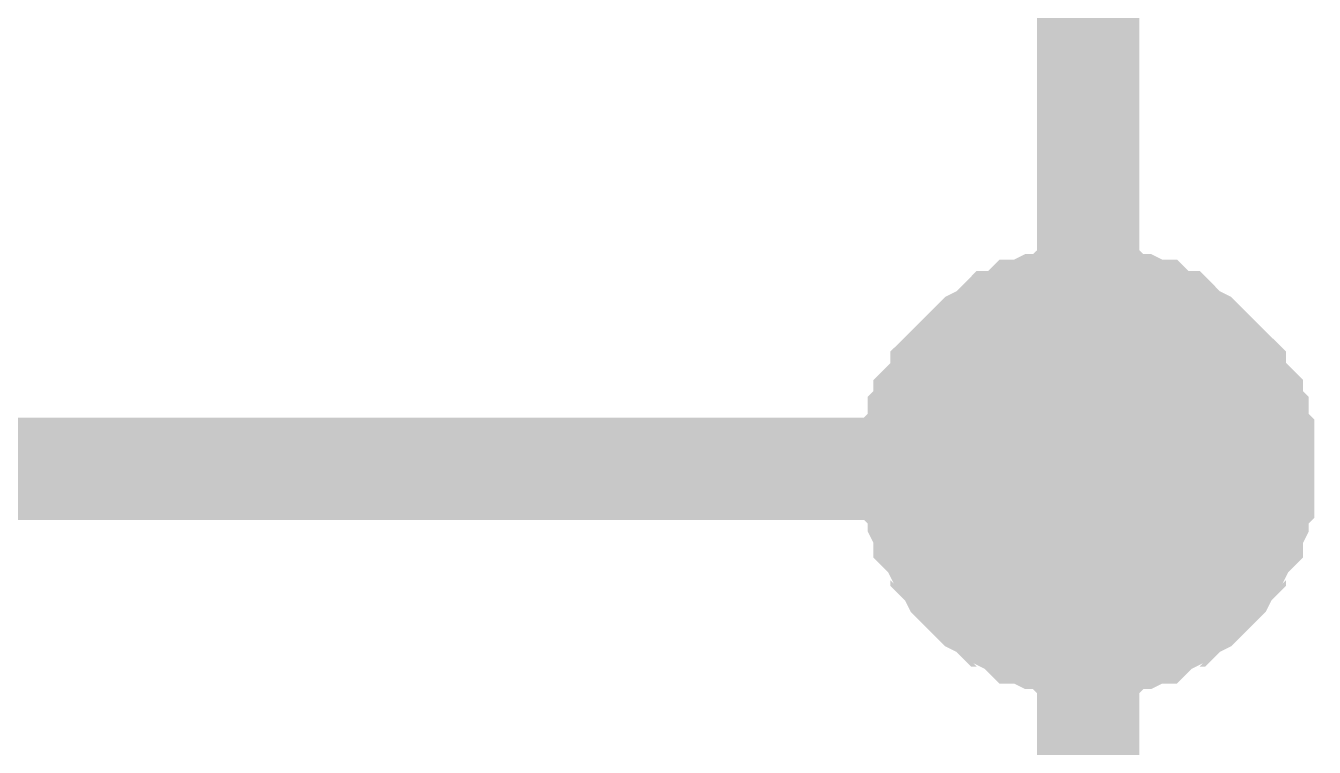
# Model space of a CAD drawing. Header units: millimetres. Extents: x -2024 to 917, y -725 to 13.
# Drawn here: x -1702.133 to -1698.354, y -659.982 to -657.865 of the extents above; entities that cross this region are included whole.
import ezdxf

# ---------------------------------------------------------------- set-up
doc = ezdxf.new("R2010")
doc.units = ezdxf.units.MM

msp = doc.modelspace()

# ---------------------------------------------------------------- linework, layer by layer
at = {"color": 7}
for points, const_width in [([(-1706.515, -651.6643), (-1699.0174, -651.6643), (-1699.0174, -654.1646), (-1699.0174, -656.665), (-1699.0174, -659.1654), (-1699.0174, -661.6658)], 0.2997), ([(-1699.5304, -659.1654), (-1699.5304, -659.1323), (-1699.5304, -659.1158), (-1699.5304, -659.0826), (-1699.5139, -659.0661), (-1699.5139, -659.033), (-1699.5139, -659.0164), (-1699.4973, -658.9998), (-1699.4973, -658.9667), (-1699.4808, -658.9502), (-1699.4642, -658.9336), (-1699.4477, -658.9005), (-1699.4477, -658.8839), (-1699.4311, -658.8674), (-1699.4146, -658.8508), (-1699.398, -658.8343), (-1699.3815, -658.8177), (-1699.3649, -658.8011), (-1699.3484, -658.7846), (-1699.3153, -658.768), (-1699.2987, -658.7515), (-1699.2822, -658.7349), (-1699.2656, -658.7349), (-1699.2325, -658.7183), (-1699.216, -658.7018), (-1699.1994, -658.7018), (-1699.1663, -658.6852), (-1699.1498, -658.6852), (-1699.1167, -658.6852), (-1699.1001, -658.6687), (-1699.067, -658.6687), (-1699.0505, -658.6687), (-1699.0174, -658.6687)], 0.2997), ([(-1699.5304, -659.1654), (-1699.5304, -659.1323), (-1699.5304, -659.1158), (-1699.5304, -659.0826), (-1699.5139, -659.0661), (-1699.5139, -659.033), (-1699.5139, -659.0164), (-1699.4973, -658.9998), (-1699.4973, -658.9667), (-1699.4808, -658.9502), (-1699.4642, -658.9336), (-1699.4477, -658.9005), (-1699.4477, -658.8839), (-1699.4311, -658.8674), (-1699.4146, -658.8508), (-1699.398, -658.8343), (-1699.3815, -658.8177), (-1699.3649, -658.8011), (-1699.3484, -658.7846), (-1699.3153, -658.768), (-1699.2987, -658.7515), (-1699.2822, -658.7349), (-1699.2656, -658.7349), (-1699.2325, -658.7183), (-1699.216, -658.7018), (-1699.1994, -658.7018), (-1699.1663, -658.6852), (-1699.1498, -658.6852), (-1699.1167, -658.6852), (-1699.1001, -658.6687), (-1699.067, -658.6687), (-1699.0505, -658.6687), (-1699.0174, -658.6687)], 0.2997), ([(-1699.5304, -659.1654), (-1699.5304, -659.1323), (-1699.5304, -659.1158), (-1699.5304, -659.0826), (-1699.5139, -659.0661), (-1699.5139, -659.033), (-1699.5139, -659.0164), (-1699.4973, -658.9998), (-1699.4973, -658.9667), (-1699.4808, -658.9502), (-1699.4642, -658.9336), (-1699.4477, -658.9005), (-1699.4477, -658.8839), (-1699.4311, -658.8674), (-1699.4146, -658.8508), (-1699.398, -658.8343), (-1699.3815, -658.8177), (-1699.3649, -658.8011), (-1699.3484, -658.7846), (-1699.3153, -658.768), (-1699.2987, -658.7515), (-1699.2822, -658.7349), (-1699.2656, -658.7349), (-1699.2325, -658.7183), (-1699.216, -658.7018), (-1699.1994, -658.7018), (-1699.1663, -658.6852), (-1699.1498, -658.6852), (-1699.1167, -658.6852), (-1699.1001, -658.6687), (-1699.067, -658.6687), (-1699.0505, -658.6687), (-1699.0174, -658.6687)], 0.2997), ([(-1699.5304, -659.1654), (-1699.5304, -659.1323), (-1699.5304, -659.1158), (-1699.5304, -659.0826), (-1699.5139, -659.0661), (-1699.5139, -659.033), (-1699.5139, -659.0164), (-1699.4973, -658.9998), (-1699.4973, -658.9667), (-1699.4808, -658.9502), (-1699.4642, -658.9336), (-1699.4477, -658.9005), (-1699.4477, -658.8839), (-1699.4311, -658.8674), (-1699.4146, -658.8508), (-1699.398, -658.8343), (-1699.3815, -658.8177), (-1699.3649, -658.8011), (-1699.3484, -658.7846), (-1699.3153, -658.768), (-1699.2987, -658.7515), (-1699.2822, -658.7349), (-1699.2656, -658.7349), (-1699.2325, -658.7183), (-1699.216, -658.7018), (-1699.1994, -658.7018), (-1699.1663, -658.6852), (-1699.1498, -658.6852), (-1699.1167, -658.6852), (-1699.1001, -658.6687), (-1699.067, -658.6687), (-1699.0505, -658.6687), (-1699.0174, -658.6687)], 0.2997), ([(-1699.0174, -658.6687), (-1699.0174, -658.6687)], 0.2997), ([(-1699.0174, -658.6687), (-1698.9843, -658.6687), (-1698.9677, -658.6687), (-1698.9346, -658.6687), (-1698.9181, -658.6852), (-1698.885, -658.6852), (-1698.8684, -658.6852), (-1698.8353, -658.7018), (-1698.8187, -658.7018), (-1698.8022, -658.7183), (-1698.7691, -658.7349), (-1698.7525, -658.7349), (-1698.736, -658.7515), (-1698.7194, -658.768), (-1698.6863, -658.7846), (-1698.6698, -658.8011), (-1698.6532, -658.8177), (-1698.6367, -658.8343), (-1698.6201, -658.8508), (-1698.6036, -658.8674), (-1698.587, -658.8839), (-1698.587, -658.9005), (-1698.5705, -658.9336), (-1698.5539, -658.9502), (-1698.5374, -658.9667), (-1698.5374, -658.9998), (-1698.5208, -659.0164), (-1698.5208, -659.033), (-1698.5208, -659.0661), (-1698.5043, -659.0826), (-1698.5043, -659.1158), (-1698.5043, -659.1323), (-1698.5043, -659.1654)], 0.2997), ([(-1699.0174, -658.6687), (-1699.0174, -658.6687)], 0.2997), ([(-1699.0174, -658.6687), (-1698.9843, -658.6687), (-1698.9677, -658.6687), (-1698.9346, -658.6687), (-1698.9181, -658.6852), (-1698.885, -658.6852), (-1698.8684, -658.6852), (-1698.8353, -658.7018), (-1698.8187, -658.7018), (-1698.8022, -658.7183), (-1698.7691, -658.7349), (-1698.7525, -658.7349), (-1698.736, -658.7515), (-1698.7194, -658.768), (-1698.6863, -658.7846), (-1698.6698, -658.8011), (-1698.6532, -658.8177), (-1698.6367, -658.8343), (-1698.6201, -658.8508), (-1698.6036, -658.8674), (-1698.587, -658.8839), (-1698.587, -658.9005), (-1698.5705, -658.9336), (-1698.5539, -658.9502), (-1698.5374, -658.9667), (-1698.5374, -658.9998), (-1698.5208, -659.0164), (-1698.5208, -659.033), (-1698.5208, -659.0661), (-1698.5043, -659.0826), (-1698.5043, -659.1158), (-1698.5043, -659.1323), (-1698.5043, -659.1654)], 0.2997), ([(-1699.0174, -658.6687), (-1699.0174, -658.6687)], 0.2997), ([(-1699.0174, -658.6687), (-1698.9843, -658.6687), (-1698.9677, -658.6687), (-1698.9346, -658.6687), (-1698.9181, -658.6852), (-1698.885, -658.6852), (-1698.8684, -658.6852), (-1698.8353, -658.7018), (-1698.8187, -658.7018), (-1698.8022, -658.7183), (-1698.7691, -658.7349), (-1698.7525, -658.7349), (-1698.736, -658.7515), (-1698.7194, -658.768), (-1698.6863, -658.7846), (-1698.6698, -658.8011), (-1698.6532, -658.8177), (-1698.6367, -658.8343), (-1698.6201, -658.8508), (-1698.6036, -658.8674), (-1698.587, -658.8839), (-1698.587, -658.9005), (-1698.5705, -658.9336), (-1698.5539, -658.9502), (-1698.5374, -658.9667), (-1698.5374, -658.9998), (-1698.5208, -659.0164), (-1698.5208, -659.033), (-1698.5208, -659.0661), (-1698.5043, -659.0826), (-1698.5043, -659.1158), (-1698.5043, -659.1323), (-1698.5043, -659.1654)], 0.2997), ([(-1699.0174, -658.6687), (-1699.0174, -658.6687)], 0.2997), ([(-1699.0174, -658.6687), (-1698.9843, -658.6687), (-1698.9677, -658.6687), (-1698.9346, -658.6687), (-1698.9181, -658.6852), (-1698.885, -658.6852), (-1698.8684, -658.6852), (-1698.8353, -658.7018), (-1698.8187, -658.7018), (-1698.8022, -658.7183), (-1698.7691, -658.7349), (-1698.7525, -658.7349), (-1698.736, -658.7515), (-1698.7194, -658.768), (-1698.6863, -658.7846), (-1698.6698, -658.8011), (-1698.6532, -658.8177), (-1698.6367, -658.8343), (-1698.6201, -658.8508), (-1698.6036, -658.8674), (-1698.587, -658.8839), (-1698.587, -658.9005), (-1698.5705, -658.9336), (-1698.5539, -658.9502), (-1698.5374, -658.9667), (-1698.5374, -658.9998), (-1698.5208, -659.0164), (-1698.5208, -659.033), (-1698.5208, -659.0661), (-1698.5043, -659.0826), (-1698.5043, -659.1158), (-1698.5043, -659.1323), (-1698.5043, -659.1654)], 0.2997), ([(-1699.5304, -659.1654), (-1699.5304, -659.1323), (-1699.5304, -659.1158), (-1699.5304, -659.0826), (-1699.5139, -659.0661), (-1699.5139, -659.033), (-1699.5139, -659.0164), (-1699.4973, -658.9998), (-1699.4973, -658.9667), (-1699.4808, -658.9502), (-1699.4642, -658.9336), (-1699.4477, -658.9005), (-1699.4477, -658.8839), (-1699.4311, -658.8674), (-1699.4146, -658.8508), (-1699.398, -658.8343), (-1699.3815, -658.8177), (-1699.3649, -658.8011), (-1699.3484, -658.7846), (-1699.3153, -658.768), (-1699.2987, -658.7515), (-1699.2822, -658.7349), (-1699.2656, -658.7349), (-1699.2325, -658.7183), (-1699.216, -658.7018), (-1699.1994, -658.7018), (-1699.1663, -658.6852), (-1699.1498, -658.6852), (-1699.1167, -658.6852), (-1699.1001, -658.6687), (-1699.067, -658.6687), (-1699.0505, -658.6687), (-1699.0174, -658.6687)], 0.0991), ([(-1699.5304, -659.1654), (-1699.5304, -659.1323), (-1699.5304, -659.1158), (-1699.5304, -659.0826), (-1699.5139, -659.0661), (-1699.5139, -659.033), (-1699.5139, -659.0164), (-1699.4973, -658.9998), (-1699.4973, -658.9667), (-1699.4808, -658.9502), (-1699.4642, -658.9336), (-1699.4477, -658.9005), (-1699.4477, -658.8839), (-1699.4311, -658.8674), (-1699.4146, -658.8508), (-1699.398, -658.8343), (-1699.3815, -658.8177), (-1699.3649, -658.8011), (-1699.3484, -658.7846), (-1699.3153, -658.768), (-1699.2987, -658.7515), (-1699.2822, -658.7349), (-1699.2656, -658.7349), (-1699.2325, -658.7183), (-1699.216, -658.7018), (-1699.1994, -658.7018), (-1699.1663, -658.6852), (-1699.1498, -658.6852), (-1699.1167, -658.6852), (-1699.1001, -658.6687), (-1699.067, -658.6687), (-1699.0505, -658.6687), (-1699.0174, -658.6687)], 0.0991), ([(-1699.5304, -659.1654), (-1699.5304, -659.1323), (-1699.5304, -659.1158), (-1699.5304, -659.0826), (-1699.5139, -659.0661), (-1699.5139, -659.033), (-1699.5139, -659.0164), (-1699.4973, -658.9998), (-1699.4973, -658.9667), (-1699.4808, -658.9502), (-1699.4642, -658.9336), (-1699.4477, -658.9005), (-1699.4477, -658.8839), (-1699.4311, -658.8674), (-1699.4146, -658.8508), (-1699.398, -658.8343), (-1699.3815, -658.8177), (-1699.3649, -658.8011), (-1699.3484, -658.7846), (-1699.3153, -658.768), (-1699.2987, -658.7515), (-1699.2822, -658.7349), (-1699.2656, -658.7349), (-1699.2325, -658.7183), (-1699.216, -658.7018), (-1699.1994, -658.7018), (-1699.1663, -658.6852), (-1699.1498, -658.6852), (-1699.1167, -658.6852), (-1699.1001, -658.6687), (-1699.067, -658.6687), (-1699.0505, -658.6687), (-1699.0174, -658.6687)], 0.0991), ([(-1699.5304, -659.1654), (-1699.5304, -659.1323), (-1699.5304, -659.1158), (-1699.5304, -659.0826), (-1699.5139, -659.0661), (-1699.5139, -659.033), (-1699.5139, -659.0164), (-1699.4973, -658.9998), (-1699.4973, -658.9667), (-1699.4808, -658.9502), (-1699.4642, -658.9336), (-1699.4477, -658.9005), (-1699.4477, -658.8839), (-1699.4311, -658.8674), (-1699.4146, -658.8508), (-1699.398, -658.8343), (-1699.3815, -658.8177), (-1699.3649, -658.8011), (-1699.3484, -658.7846), (-1699.3153, -658.768), (-1699.2987, -658.7515), (-1699.2822, -658.7349), (-1699.2656, -658.7349), (-1699.2325, -658.7183), (-1699.216, -658.7018), (-1699.1994, -658.7018), (-1699.1663, -658.6852), (-1699.1498, -658.6852), (-1699.1167, -658.6852), (-1699.1001, -658.6687), (-1699.067, -658.6687), (-1699.0505, -658.6687), (-1699.0174, -658.6687)], 0.0991), ([(-1699.0174, -658.6687), (-1699.0174, -658.6687)], 0.0991), ([(-1699.0174, -658.6687), (-1698.9843, -658.6687), (-1698.9677, -658.6687), (-1698.9346, -658.6687), (-1698.9181, -658.6852), (-1698.885, -658.6852), (-1698.8684, -658.6852), (-1698.8353, -658.7018), (-1698.8187, -658.7018), (-1698.8022, -658.7183), (-1698.7691, -658.7349), (-1698.7525, -658.7349), (-1698.736, -658.7515), (-1698.7194, -658.768), (-1698.6863, -658.7846), (-1698.6698, -658.8011), (-1698.6532, -658.8177), (-1698.6367, -658.8343), (-1698.6201, -658.8508), (-1698.6036, -658.8674), (-1698.587, -658.8839), (-1698.587, -658.9005), (-1698.5705, -658.9336), (-1698.5539, -658.9502), (-1698.5374, -658.9667), (-1698.5374, -658.9998), (-1698.5208, -659.0164), (-1698.5208, -659.033), (-1698.5208, -659.0661), (-1698.5043, -659.0826), (-1698.5043, -659.1158), (-1698.5043, -659.1323), (-1698.5043, -659.1654)], 0.0991), ([(-1699.0174, -658.6687), (-1699.0174, -658.6687)], 0.0991), ([(-1699.0174, -658.6687), (-1698.9843, -658.6687), (-1698.9677, -658.6687), (-1698.9346, -658.6687), (-1698.9181, -658.6852), (-1698.885, -658.6852), (-1698.8684, -658.6852), (-1698.8353, -658.7018), (-1698.8187, -658.7018), (-1698.8022, -658.7183), (-1698.7691, -658.7349), (-1698.7525, -658.7349), (-1698.736, -658.7515), (-1698.7194, -658.768), (-1698.6863, -658.7846), (-1698.6698, -658.8011), (-1698.6532, -658.8177), (-1698.6367, -658.8343), (-1698.6201, -658.8508), (-1698.6036, -658.8674), (-1698.587, -658.8839), (-1698.587, -658.9005), (-1698.5705, -658.9336), (-1698.5539, -658.9502), (-1698.5374, -658.9667), (-1698.5374, -658.9998), (-1698.5208, -659.0164), (-1698.5208, -659.033), (-1698.5208, -659.0661), (-1698.5043, -659.0826), (-1698.5043, -659.1158), (-1698.5043, -659.1323), (-1698.5043, -659.1654)], 0.0991), ([(-1699.0174, -658.6687), (-1699.0174, -658.6687)], 0.0991), ([(-1699.0174, -658.6687), (-1698.9843, -658.6687), (-1698.9677, -658.6687), (-1698.9346, -658.6687), (-1698.9181, -658.6852), (-1698.885, -658.6852), (-1698.8684, -658.6852), (-1698.8353, -658.7018), (-1698.8187, -658.7018), (-1698.8022, -658.7183), (-1698.7691, -658.7349), (-1698.7525, -658.7349), (-1698.736, -658.7515), (-1698.7194, -658.768), (-1698.6863, -658.7846), (-1698.6698, -658.8011), (-1698.6532, -658.8177), (-1698.6367, -658.8343), (-1698.6201, -658.8508), (-1698.6036, -658.8674), (-1698.587, -658.8839), (-1698.587, -658.9005), (-1698.5705, -658.9336), (-1698.5539, -658.9502), (-1698.5374, -658.9667), (-1698.5374, -658.9998), (-1698.5208, -659.0164), (-1698.5208, -659.033), (-1698.5208, -659.0661), (-1698.5043, -659.0826), (-1698.5043, -659.1158), (-1698.5043, -659.1323), (-1698.5043, -659.1654)], 0.0991), ([(-1699.0174, -658.6687), (-1699.0174, -658.6687)], 0.0991), ([(-1699.0174, -658.6687), (-1698.9843, -658.6687), (-1698.9677, -658.6687), (-1698.9346, -658.6687), (-1698.9181, -658.6852), (-1698.885, -658.6852), (-1698.8684, -658.6852), (-1698.8353, -658.7018), (-1698.8187, -658.7018), (-1698.8022, -658.7183), (-1698.7691, -658.7349), (-1698.7525, -658.7349), (-1698.736, -658.7515), (-1698.7194, -658.768), (-1698.6863, -658.7846), (-1698.6698, -658.8011), (-1698.6532, -658.8177), (-1698.6367, -658.8343), (-1698.6201, -658.8508), (-1698.6036, -658.8674), (-1698.587, -658.8839), (-1698.587, -658.9005), (-1698.5705, -658.9336), (-1698.5539, -658.9502), (-1698.5374, -658.9667), (-1698.5374, -658.9998), (-1698.5208, -659.0164), (-1698.5208, -659.033), (-1698.5208, -659.0661), (-1698.5043, -659.0826), (-1698.5043, -659.1158), (-1698.5043, -659.1323), (-1698.5043, -659.1654)], 0.0991), ([(-1706.515, -659.1654), (-1699.0174, -659.1654)], 0.2997), ([(-1699.0174, -659.6788), (-1699.0505, -659.6788), (-1699.067, -659.6788), (-1699.1001, -659.6788), (-1699.1167, -659.6622), (-1699.1498, -659.6622), (-1699.1663, -659.6622), (-1699.1994, -659.6456), (-1699.216, -659.6456), (-1699.2325, -659.6291), (-1699.2656, -659.6125), (-1699.2822, -659.596), (-1699.2987, -659.596), (-1699.3153, -659.5794), (-1699.3484, -659.5628), (-1699.3649, -659.5463), (-1699.3815, -659.5297), (-1699.398, -659.5132), (-1699.4146, -659.4966), (-1699.4311, -659.4635), (-1699.4477, -659.4469), (-1699.4477, -659.4304), (-1699.4642, -659.4138), (-1699.4808, -659.3807), (-1699.4973, -659.3641), (-1699.4973, -659.3476), (-1699.5139, -659.3145), (-1699.5139, -659.2979), (-1699.5139, -659.2648), (-1699.5304, -659.2482), (-1699.5304, -659.2151), (-1699.5304, -659.1985), (-1699.5304, -659.1654)], 0.2997), ([(-1699.5304, -659.1654), (-1699.5304, -659.1654)], 0.2997), ([(-1699.0174, -659.6788), (-1699.0505, -659.6788), (-1699.067, -659.6788), (-1699.1001, -659.6788), (-1699.1167, -659.6622), (-1699.1498, -659.6622), (-1699.1663, -659.6622), (-1699.1994, -659.6456), (-1699.216, -659.6456), (-1699.2325, -659.6291), (-1699.2656, -659.6125), (-1699.2822, -659.596), (-1699.2987, -659.596), (-1699.3153, -659.5794), (-1699.3484, -659.5628), (-1699.3649, -659.5463), (-1699.3815, -659.5297), (-1699.398, -659.5132), (-1699.4146, -659.4966), (-1699.4311, -659.4635), (-1699.4477, -659.4469), (-1699.4477, -659.4304), (-1699.4642, -659.4138), (-1699.4808, -659.3807), (-1699.4973, -659.3641), (-1699.4973, -659.3476), (-1699.5139, -659.3145), (-1699.5139, -659.2979), (-1699.5139, -659.2648), (-1699.5304, -659.2482), (-1699.5304, -659.2151), (-1699.5304, -659.1985), (-1699.5304, -659.1654)], 0.2997), ([(-1699.5304, -659.1654), (-1699.5304, -659.1654)], 0.2997), ([(-1699.0174, -659.6788), (-1699.0505, -659.6788), (-1699.067, -659.6788), (-1699.1001, -659.6788), (-1699.1167, -659.6622), (-1699.1498, -659.6622), (-1699.1663, -659.6622), (-1699.1994, -659.6456), (-1699.216, -659.6456), (-1699.2325, -659.6291), (-1699.2656, -659.6125), (-1699.2822, -659.596), (-1699.2987, -659.596), (-1699.3153, -659.5794), (-1699.3484, -659.5628), (-1699.3649, -659.5463), (-1699.3815, -659.5297), (-1699.398, -659.5132), (-1699.4146, -659.4966), (-1699.4311, -659.4635), (-1699.4477, -659.4469), (-1699.4477, -659.4304), (-1699.4642, -659.4138), (-1699.4808, -659.3807), (-1699.4973, -659.3641), (-1699.4973, -659.3476), (-1699.5139, -659.3145), (-1699.5139, -659.2979), (-1699.5139, -659.2648), (-1699.5304, -659.2482), (-1699.5304, -659.2151), (-1699.5304, -659.1985), (-1699.5304, -659.1654)], 0.2997), ([(-1699.5304, -659.1654), (-1699.5304, -659.1654)], 0.2997), ([(-1699.0174, -659.6788), (-1699.0505, -659.6788), (-1699.067, -659.6788), (-1699.1001, -659.6788), (-1699.1167, -659.6622), (-1699.1498, -659.6622), (-1699.1663, -659.6622), (-1699.1994, -659.6456), (-1699.216, -659.6456), (-1699.2325, -659.6291), (-1699.2656, -659.6125), (-1699.2822, -659.596), (-1699.2987, -659.596), (-1699.3153, -659.5794), (-1699.3484, -659.5628), (-1699.3649, -659.5463), (-1699.3815, -659.5297), (-1699.398, -659.5132), (-1699.4146, -659.4966), (-1699.4311, -659.4635), (-1699.4477, -659.4469), (-1699.4477, -659.4304), (-1699.4642, -659.4138), (-1699.4808, -659.3807), (-1699.4973, -659.3641), (-1699.4973, -659.3476), (-1699.5139, -659.3145), (-1699.5139, -659.2979), (-1699.5139, -659.2648), (-1699.5304, -659.2482), (-1699.5304, -659.2151), (-1699.5304, -659.1985), (-1699.5304, -659.1654)], 0.2997), ([(-1699.5304, -659.1654), (-1699.5304, -659.1654)], 0.2997), ([(-1698.5043, -659.1654), (-1698.5043, -659.1985), (-1698.5043, -659.2151), (-1698.5043, -659.2482), (-1698.5208, -659.2648), (-1698.5208, -659.2979), (-1698.5208, -659.3145), (-1698.5374, -659.3476), (-1698.5374, -659.3641), (-1698.5539, -659.3807), (-1698.5705, -659.4138), (-1698.587, -659.4304), (-1698.587, -659.4469), (-1698.6036, -659.4635), (-1698.6201, -659.4966), (-1698.6367, -659.5132), (-1698.6532, -659.5297), (-1698.6698, -659.5463), (-1698.6863, -659.5628), (-1698.7194, -659.5794), (-1698.736, -659.596), (-1698.7525, -659.596), (-1698.7691, -659.6125), (-1698.8022, -659.6291), (-1698.8187, -659.6456), (-1698.8353, -659.6456), (-1698.8684, -659.6622), (-1698.885, -659.6622), (-1698.9181, -659.6622), (-1698.9346, -659.6788), (-1698.9677, -659.6788), (-1698.9843, -659.6788), (-1699.0174, -659.6788)], 0.2997), ([(-1698.5043, -659.1654), (-1698.5043, -659.1985), (-1698.5043, -659.2151), (-1698.5043, -659.2482), (-1698.5208, -659.2648), (-1698.5208, -659.2979), (-1698.5208, -659.3145), (-1698.5374, -659.3476), (-1698.5374, -659.3641), (-1698.5539, -659.3807), (-1698.5705, -659.4138), (-1698.587, -659.4304), (-1698.587, -659.4469), (-1698.6036, -659.4635), (-1698.6201, -659.4966), (-1698.6367, -659.5132), (-1698.6532, -659.5297), (-1698.6698, -659.5463), (-1698.6863, -659.5628), (-1698.7194, -659.5794), (-1698.736, -659.596), (-1698.7525, -659.596), (-1698.7691, -659.6125), (-1698.8022, -659.6291), (-1698.8187, -659.6456), (-1698.8353, -659.6456), (-1698.8684, -659.6622), (-1698.885, -659.6622), (-1698.9181, -659.6622), (-1698.9346, -659.6788), (-1698.9677, -659.6788), (-1698.9843, -659.6788), (-1699.0174, -659.6788)], 0.2997), ([(-1698.5043, -659.1654), (-1698.5043, -659.1985), (-1698.5043, -659.2151), (-1698.5043, -659.2482), (-1698.5208, -659.2648), (-1698.5208, -659.2979), (-1698.5208, -659.3145), (-1698.5374, -659.3476), (-1698.5374, -659.3641), (-1698.5539, -659.3807), (-1698.5705, -659.4138), (-1698.587, -659.4304), (-1698.587, -659.4469), (-1698.6036, -659.4635), (-1698.6201, -659.4966), (-1698.6367, -659.5132), (-1698.6532, -659.5297), (-1698.6698, -659.5463), (-1698.6863, -659.5628), (-1698.7194, -659.5794), (-1698.736, -659.596), (-1698.7525, -659.596), (-1698.7691, -659.6125), (-1698.8022, -659.6291), (-1698.8187, -659.6456), (-1698.8353, -659.6456), (-1698.8684, -659.6622), (-1698.885, -659.6622), (-1698.9181, -659.6622), (-1698.9346, -659.6788), (-1698.9677, -659.6788), (-1698.9843, -659.6788), (-1699.0174, -659.6788)], 0.2997), ([(-1698.5043, -659.1654), (-1698.5043, -659.1985), (-1698.5043, -659.2151), (-1698.5043, -659.2482), (-1698.5208, -659.2648), (-1698.5208, -659.2979), (-1698.5208, -659.3145), (-1698.5374, -659.3476), (-1698.5374, -659.3641), (-1698.5539, -659.3807), (-1698.5705, -659.4138), (-1698.587, -659.4304), (-1698.587, -659.4469), (-1698.6036, -659.4635), (-1698.6201, -659.4966), (-1698.6367, -659.5132), (-1698.6532, -659.5297), (-1698.6698, -659.5463), (-1698.6863, -659.5628), (-1698.7194, -659.5794), (-1698.736, -659.596), (-1698.7525, -659.596), (-1698.7691, -659.6125), (-1698.8022, -659.6291), (-1698.8187, -659.6456), (-1698.8353, -659.6456), (-1698.8684, -659.6622), (-1698.885, -659.6622), (-1698.9181, -659.6622), (-1698.9346, -659.6788), (-1698.9677, -659.6788), (-1698.9843, -659.6788), (-1699.0174, -659.6788)], 0.2997), ([(-1698.5043, -659.1654), (-1698.5043, -659.1654), (-1698.5043, -659.1654), (-1698.5043, -659.1654), (-1698.5043, -659.1654), (-1698.5043, -659.1654), (-1698.5043, -659.1654), (-1698.5043, -659.1654), (-1698.5043, -659.1654), (-1698.5043, -659.1654), (-1698.5043, -659.1654), (-1698.5043, -659.1654), (-1698.5043, -659.1654), (-1698.5043, -659.1654), (-1698.5043, -659.1654), (-1698.5043, -659.1654), (-1698.5043, -659.1654), (-1698.5043, -659.1654), (-1698.5043, -659.1654), (-1698.5043, -659.1654), (-1698.5043, -659.1654), (-1698.5043, -659.1654), (-1698.5043, -659.1654), (-1698.5043, -659.1654), (-1698.5043, -659.1654), (-1698.5043, -659.1654), (-1698.5043, -659.1654), (-1698.5043, -659.1654), (-1698.5043, -659.1654), (-1698.5043, -659.1654), (-1698.5043, -659.1654), (-1698.5043, -659.1654), (-1698.5043, -659.1654)], 0.2997), ([(-1698.5043, -659.1654), (-1698.5043, -659.1654)], 0.2997), ([(-1698.5043, -659.1654), (-1698.5043, -659.1654), (-1698.5043, -659.1654), (-1698.5043, -659.1654), (-1698.5043, -659.1654), (-1698.5043, -659.1654), (-1698.5043, -659.1654), (-1698.5043, -659.1654), (-1698.5043, -659.1654), (-1698.5043, -659.1654), (-1698.5043, -659.1654), (-1698.5043, -659.1654), (-1698.5043, -659.1654), (-1698.5043, -659.1654), (-1698.5043, -659.1654), (-1698.5043, -659.1654), (-1698.5043, -659.1654), (-1698.5043, -659.1654), (-1698.5043, -659.1654), (-1698.5043, -659.1654), (-1698.5043, -659.1654), (-1698.5043, -659.1654), (-1698.5043, -659.1654), (-1698.5043, -659.1654), (-1698.5043, -659.1654), (-1698.5043, -659.1654), (-1698.5043, -659.1654), (-1698.5043, -659.1654), (-1698.5043, -659.1654), (-1698.5043, -659.1654), (-1698.5043, -659.1654), (-1698.5043, -659.1654), (-1698.5043, -659.1654)], 0.2997), ([(-1698.5043, -659.1654), (-1698.5043, -659.1654)], 0.2997), ([(-1698.5043, -659.1654), (-1698.5043, -659.1654), (-1698.5043, -659.1654), (-1698.5043, -659.1654), (-1698.5043, -659.1654), (-1698.5043, -659.1654), (-1698.5043, -659.1654), (-1698.5043, -659.1654), (-1698.5043, -659.1654), (-1698.5043, -659.1654), (-1698.5043, -659.1654), (-1698.5043, -659.1654), (-1698.5043, -659.1654), (-1698.5043, -659.1654), (-1698.5043, -659.1654), (-1698.5043, -659.1654), (-1698.5043, -659.1654), (-1698.5043, -659.1654), (-1698.5043, -659.1654), (-1698.5043, -659.1654), (-1698.5043, -659.1654), (-1698.5043, -659.1654), (-1698.5043, -659.1654), (-1698.5043, -659.1654), (-1698.5043, -659.1654), (-1698.5043, -659.1654), (-1698.5043, -659.1654), (-1698.5043, -659.1654), (-1698.5043, -659.1654), (-1698.5043, -659.1654), (-1698.5043, -659.1654), (-1698.5043, -659.1654), (-1698.5043, -659.1654)], 0.2997), ([(-1698.5043, -659.1654), (-1698.5043, -659.1654)], 0.2997), ([(-1698.5043, -659.1654), (-1698.5043, -659.1654), (-1698.5043, -659.1654), (-1698.5043, -659.1654), (-1698.5043, -659.1654), (-1698.5043, -659.1654), (-1698.5043, -659.1654), (-1698.5043, -659.1654), (-1698.5043, -659.1654), (-1698.5043, -659.1654), (-1698.5043, -659.1654), (-1698.5043, -659.1654), (-1698.5043, -659.1654), (-1698.5043, -659.1654), (-1698.5043, -659.1654), (-1698.5043, -659.1654), (-1698.5043, -659.1654), (-1698.5043, -659.1654), (-1698.5043, -659.1654), (-1698.5043, -659.1654), (-1698.5043, -659.1654), (-1698.5043, -659.1654), (-1698.5043, -659.1654), (-1698.5043, -659.1654), (-1698.5043, -659.1654), (-1698.5043, -659.1654), (-1698.5043, -659.1654), (-1698.5043, -659.1654), (-1698.5043, -659.1654), (-1698.5043, -659.1654), (-1698.5043, -659.1654), (-1698.5043, -659.1654), (-1698.5043, -659.1654)], 0.2997), ([(-1698.5043, -659.1654), (-1698.5043, -659.1654)], 0.2997), ([(-1699.0174, -659.6788), (-1699.0505, -659.6788), (-1699.067, -659.6788), (-1699.1001, -659.6788), (-1699.1167, -659.6622), (-1699.1498, -659.6622), (-1699.1663, -659.6622), (-1699.1994, -659.6456), (-1699.216, -659.6456), (-1699.2325, -659.6291), (-1699.2656, -659.6125), (-1699.2822, -659.596), (-1699.2987, -659.596), (-1699.3153, -659.5794), (-1699.3484, -659.5628), (-1699.3649, -659.5463), (-1699.3815, -659.5297), (-1699.398, -659.5132), (-1699.4146, -659.4966), (-1699.4311, -659.4635), (-1699.4477, -659.4469), (-1699.4477, -659.4304), (-1699.4642, -659.4138), (-1699.4808, -659.3807), (-1699.4973, -659.3641), (-1699.4973, -659.3476), (-1699.5139, -659.3145), (-1699.5139, -659.2979), (-1699.5139, -659.2648), (-1699.5304, -659.2482), (-1699.5304, -659.2151), (-1699.5304, -659.1985), (-1699.5304, -659.1654)], 0.0991), ([(-1699.5304, -659.1654), (-1699.5304, -659.1654)], 0.0991), ([(-1699.0174, -659.6788), (-1699.0505, -659.6788), (-1699.067, -659.6788), (-1699.1001, -659.6788), (-1699.1167, -659.6622), (-1699.1498, -659.6622), (-1699.1663, -659.6622), (-1699.1994, -659.6456), (-1699.216, -659.6456), (-1699.2325, -659.6291), (-1699.2656, -659.6125), (-1699.2822, -659.596), (-1699.2987, -659.596), (-1699.3153, -659.5794), (-1699.3484, -659.5628), (-1699.3649, -659.5463), (-1699.3815, -659.5297), (-1699.398, -659.5132), (-1699.4146, -659.4966), (-1699.4311, -659.4635), (-1699.4477, -659.4469), (-1699.4477, -659.4304), (-1699.4642, -659.4138), (-1699.4808, -659.3807), (-1699.4973, -659.3641), (-1699.4973, -659.3476), (-1699.5139, -659.3145), (-1699.5139, -659.2979), (-1699.5139, -659.2648), (-1699.5304, -659.2482), (-1699.5304, -659.2151), (-1699.5304, -659.1985), (-1699.5304, -659.1654)], 0.0991), ([(-1699.5304, -659.1654), (-1699.5304, -659.1654)], 0.0991), ([(-1699.0174, -659.6788), (-1699.0505, -659.6788), (-1699.067, -659.6788), (-1699.1001, -659.6788), (-1699.1167, -659.6622), (-1699.1498, -659.6622), (-1699.1663, -659.6622), (-1699.1994, -659.6456), (-1699.216, -659.6456), (-1699.2325, -659.6291), (-1699.2656, -659.6125), (-1699.2822, -659.596), (-1699.2987, -659.596), (-1699.3153, -659.5794), (-1699.3484, -659.5628), (-1699.3649, -659.5463), (-1699.3815, -659.5297), (-1699.398, -659.5132), (-1699.4146, -659.4966), (-1699.4311, -659.4635), (-1699.4477, -659.4469), (-1699.4477, -659.4304), (-1699.4642, -659.4138), (-1699.4808, -659.3807), (-1699.4973, -659.3641), (-1699.4973, -659.3476), (-1699.5139, -659.3145), (-1699.5139, -659.2979), (-1699.5139, -659.2648), (-1699.5304, -659.2482), (-1699.5304, -659.2151), (-1699.5304, -659.1985), (-1699.5304, -659.1654)], 0.0991), ([(-1699.5304, -659.1654), (-1699.5304, -659.1654)], 0.0991), ([(-1699.0174, -659.6788), (-1699.0505, -659.6788), (-1699.067, -659.6788), (-1699.1001, -659.6788), (-1699.1167, -659.6622), (-1699.1498, -659.6622), (-1699.1663, -659.6622), (-1699.1994, -659.6456), (-1699.216, -659.6456), (-1699.2325, -659.6291), (-1699.2656, -659.6125), (-1699.2822, -659.596), (-1699.2987, -659.596), (-1699.3153, -659.5794), (-1699.3484, -659.5628), (-1699.3649, -659.5463), (-1699.3815, -659.5297), (-1699.398, -659.5132), (-1699.4146, -659.4966), (-1699.4311, -659.4635), (-1699.4477, -659.4469), (-1699.4477, -659.4304), (-1699.4642, -659.4138), (-1699.4808, -659.3807), (-1699.4973, -659.3641), (-1699.4973, -659.3476), (-1699.5139, -659.3145), (-1699.5139, -659.2979), (-1699.5139, -659.2648), (-1699.5304, -659.2482), (-1699.5304, -659.2151), (-1699.5304, -659.1985), (-1699.5304, -659.1654)], 0.0991), ([(-1699.5304, -659.1654), (-1699.5304, -659.1654)], 0.0991), ([(-1698.5043, -659.1654), (-1698.5043, -659.1985), (-1698.5043, -659.2151), (-1698.5043, -659.2482), (-1698.5208, -659.2648), (-1698.5208, -659.2979), (-1698.5208, -659.3145), (-1698.5374, -659.3476), (-1698.5374, -659.3641), (-1698.5539, -659.3807), (-1698.5705, -659.4138), (-1698.587, -659.4304), (-1698.587, -659.4469), (-1698.6036, -659.4635), (-1698.6201, -659.4966), (-1698.6367, -659.5132), (-1698.6532, -659.5297), (-1698.6698, -659.5463), (-1698.6863, -659.5628), (-1698.7194, -659.5794), (-1698.736, -659.596), (-1698.7525, -659.596), (-1698.7691, -659.6125), (-1698.8022, -659.6291), (-1698.8187, -659.6456), (-1698.8353, -659.6456), (-1698.8684, -659.6622), (-1698.885, -659.6622), (-1698.9181, -659.6622), (-1698.9346, -659.6788), (-1698.9677, -659.6788), (-1698.9843, -659.6788), (-1699.0174, -659.6788)], 0.0991), ([(-1698.5043, -659.1654), (-1698.5043, -659.1985), (-1698.5043, -659.2151), (-1698.5043, -659.2482), (-1698.5208, -659.2648), (-1698.5208, -659.2979), (-1698.5208, -659.3145), (-1698.5374, -659.3476), (-1698.5374, -659.3641), (-1698.5539, -659.3807), (-1698.5705, -659.4138), (-1698.587, -659.4304), (-1698.587, -659.4469), (-1698.6036, -659.4635), (-1698.6201, -659.4966), (-1698.6367, -659.5132), (-1698.6532, -659.5297), (-1698.6698, -659.5463), (-1698.6863, -659.5628), (-1698.7194, -659.5794), (-1698.736, -659.596), (-1698.7525, -659.596), (-1698.7691, -659.6125), (-1698.8022, -659.6291), (-1698.8187, -659.6456), (-1698.8353, -659.6456), (-1698.8684, -659.6622), (-1698.885, -659.6622), (-1698.9181, -659.6622), (-1698.9346, -659.6788), (-1698.9677, -659.6788), (-1698.9843, -659.6788), (-1699.0174, -659.6788)], 0.0991), ([(-1698.5043, -659.1654), (-1698.5043, -659.1985), (-1698.5043, -659.2151), (-1698.5043, -659.2482), (-1698.5208, -659.2648), (-1698.5208, -659.2979), (-1698.5208, -659.3145), (-1698.5374, -659.3476), (-1698.5374, -659.3641), (-1698.5539, -659.3807), (-1698.5705, -659.4138), (-1698.587, -659.4304), (-1698.587, -659.4469), (-1698.6036, -659.4635), (-1698.6201, -659.4966), (-1698.6367, -659.5132), (-1698.6532, -659.5297), (-1698.6698, -659.5463), (-1698.6863, -659.5628), (-1698.7194, -659.5794), (-1698.736, -659.596), (-1698.7525, -659.596), (-1698.7691, -659.6125), (-1698.8022, -659.6291), (-1698.8187, -659.6456), (-1698.8353, -659.6456), (-1698.8684, -659.6622), (-1698.885, -659.6622), (-1698.9181, -659.6622), (-1698.9346, -659.6788), (-1698.9677, -659.6788), (-1698.9843, -659.6788), (-1699.0174, -659.6788)], 0.0991), ([(-1698.5043, -659.1654), (-1698.5043, -659.1985), (-1698.5043, -659.2151), (-1698.5043, -659.2482), (-1698.5208, -659.2648), (-1698.5208, -659.2979), (-1698.5208, -659.3145), (-1698.5374, -659.3476), (-1698.5374, -659.3641), (-1698.5539, -659.3807), (-1698.5705, -659.4138), (-1698.587, -659.4304), (-1698.587, -659.4469), (-1698.6036, -659.4635), (-1698.6201, -659.4966), (-1698.6367, -659.5132), (-1698.6532, -659.5297), (-1698.6698, -659.5463), (-1698.6863, -659.5628), (-1698.7194, -659.5794), (-1698.736, -659.596), (-1698.7525, -659.596), (-1698.7691, -659.6125), (-1698.8022, -659.6291), (-1698.8187, -659.6456), (-1698.8353, -659.6456), (-1698.8684, -659.6622), (-1698.885, -659.6622), (-1698.9181, -659.6622), (-1698.9346, -659.6788), (-1698.9677, -659.6788), (-1698.9843, -659.6788), (-1699.0174, -659.6788)], 0.0991), ([(-1698.5043, -659.1654), (-1698.5043, -659.1654), (-1698.5043, -659.1654), (-1698.5043, -659.1654), (-1698.5043, -659.1654), (-1698.5043, -659.1654), (-1698.5043, -659.1654), (-1698.5043, -659.1654), (-1698.5043, -659.1654), (-1698.5043, -659.1654), (-1698.5043, -659.1654), (-1698.5043, -659.1654), (-1698.5043, -659.1654), (-1698.5043, -659.1654), (-1698.5043, -659.1654), (-1698.5043, -659.1654), (-1698.5043, -659.1654), (-1698.5043, -659.1654), (-1698.5043, -659.1654), (-1698.5043, -659.1654), (-1698.5043, -659.1654), (-1698.5043, -659.1654), (-1698.5043, -659.1654), (-1698.5043, -659.1654), (-1698.5043, -659.1654), (-1698.5043, -659.1654), (-1698.5043, -659.1654), (-1698.5043, -659.1654), (-1698.5043, -659.1654), (-1698.5043, -659.1654), (-1698.5043, -659.1654), (-1698.5043, -659.1654), (-1698.5043, -659.1654)], 0.0991), ([(-1698.5043, -659.1654), (-1698.5043, -659.1654)], 0.0991), ([(-1698.5043, -659.1654), (-1698.5043, -659.1654), (-1698.5043, -659.1654), (-1698.5043, -659.1654), (-1698.5043, -659.1654), (-1698.5043, -659.1654), (-1698.5043, -659.1654), (-1698.5043, -659.1654), (-1698.5043, -659.1654), (-1698.5043, -659.1654), (-1698.5043, -659.1654), (-1698.5043, -659.1654), (-1698.5043, -659.1654), (-1698.5043, -659.1654), (-1698.5043, -659.1654), (-1698.5043, -659.1654), (-1698.5043, -659.1654), (-1698.5043, -659.1654), (-1698.5043, -659.1654), (-1698.5043, -659.1654), (-1698.5043, -659.1654), (-1698.5043, -659.1654), (-1698.5043, -659.1654), (-1698.5043, -659.1654), (-1698.5043, -659.1654), (-1698.5043, -659.1654), (-1698.5043, -659.1654), (-1698.5043, -659.1654), (-1698.5043, -659.1654), (-1698.5043, -659.1654), (-1698.5043, -659.1654), (-1698.5043, -659.1654), (-1698.5043, -659.1654)], 0.0991), ([(-1698.5043, -659.1654), (-1698.5043, -659.1654)], 0.0991), ([(-1698.5043, -659.1654), (-1698.5043, -659.1654), (-1698.5043, -659.1654), (-1698.5043, -659.1654), (-1698.5043, -659.1654), (-1698.5043, -659.1654), (-1698.5043, -659.1654), (-1698.5043, -659.1654), (-1698.5043, -659.1654), (-1698.5043, -659.1654), (-1698.5043, -659.1654), (-1698.5043, -659.1654), (-1698.5043, -659.1654), (-1698.5043, -659.1654), (-1698.5043, -659.1654), (-1698.5043, -659.1654), (-1698.5043, -659.1654), (-1698.5043, -659.1654), (-1698.5043, -659.1654), (-1698.5043, -659.1654), (-1698.5043, -659.1654), (-1698.5043, -659.1654), (-1698.5043, -659.1654), (-1698.5043, -659.1654), (-1698.5043, -659.1654), (-1698.5043, -659.1654), (-1698.5043, -659.1654), (-1698.5043, -659.1654), (-1698.5043, -659.1654), (-1698.5043, -659.1654), (-1698.5043, -659.1654), (-1698.5043, -659.1654), (-1698.5043, -659.1654)], 0.0991), ([(-1698.5043, -659.1654), (-1698.5043, -659.1654)], 0.0991), ([(-1698.5043, -659.1654), (-1698.5043, -659.1654), (-1698.5043, -659.1654), (-1698.5043, -659.1654), (-1698.5043, -659.1654), (-1698.5043, -659.1654), (-1698.5043, -659.1654), (-1698.5043, -659.1654), (-1698.5043, -659.1654), (-1698.5043, -659.1654), (-1698.5043, -659.1654), (-1698.5043, -659.1654), (-1698.5043, -659.1654), (-1698.5043, -659.1654), (-1698.5043, -659.1654), (-1698.5043, -659.1654), (-1698.5043, -659.1654), (-1698.5043, -659.1654), (-1698.5043, -659.1654), (-1698.5043, -659.1654), (-1698.5043, -659.1654), (-1698.5043, -659.1654), (-1698.5043, -659.1654), (-1698.5043, -659.1654), (-1698.5043, -659.1654), (-1698.5043, -659.1654), (-1698.5043, -659.1654), (-1698.5043, -659.1654), (-1698.5043, -659.1654), (-1698.5043, -659.1654), (-1698.5043, -659.1654), (-1698.5043, -659.1654), (-1698.5043, -659.1654)], 0.0991), ([(-1698.5043, -659.1654), (-1698.5043, -659.1654)], 0.0991)]:
    msp.add_lwpolyline(points, dxfattribs=dict(at, const_width=const_width))
at = {"color": 7, "const_width": 0.508}
msp.add_lwpolyline([(-1699.2091, -659.1625, 1), (-1698.7011, -659.1625, 1)], format="xyb", close=True, dxfattribs=at)

doc.saveas('drawing.dxf')
